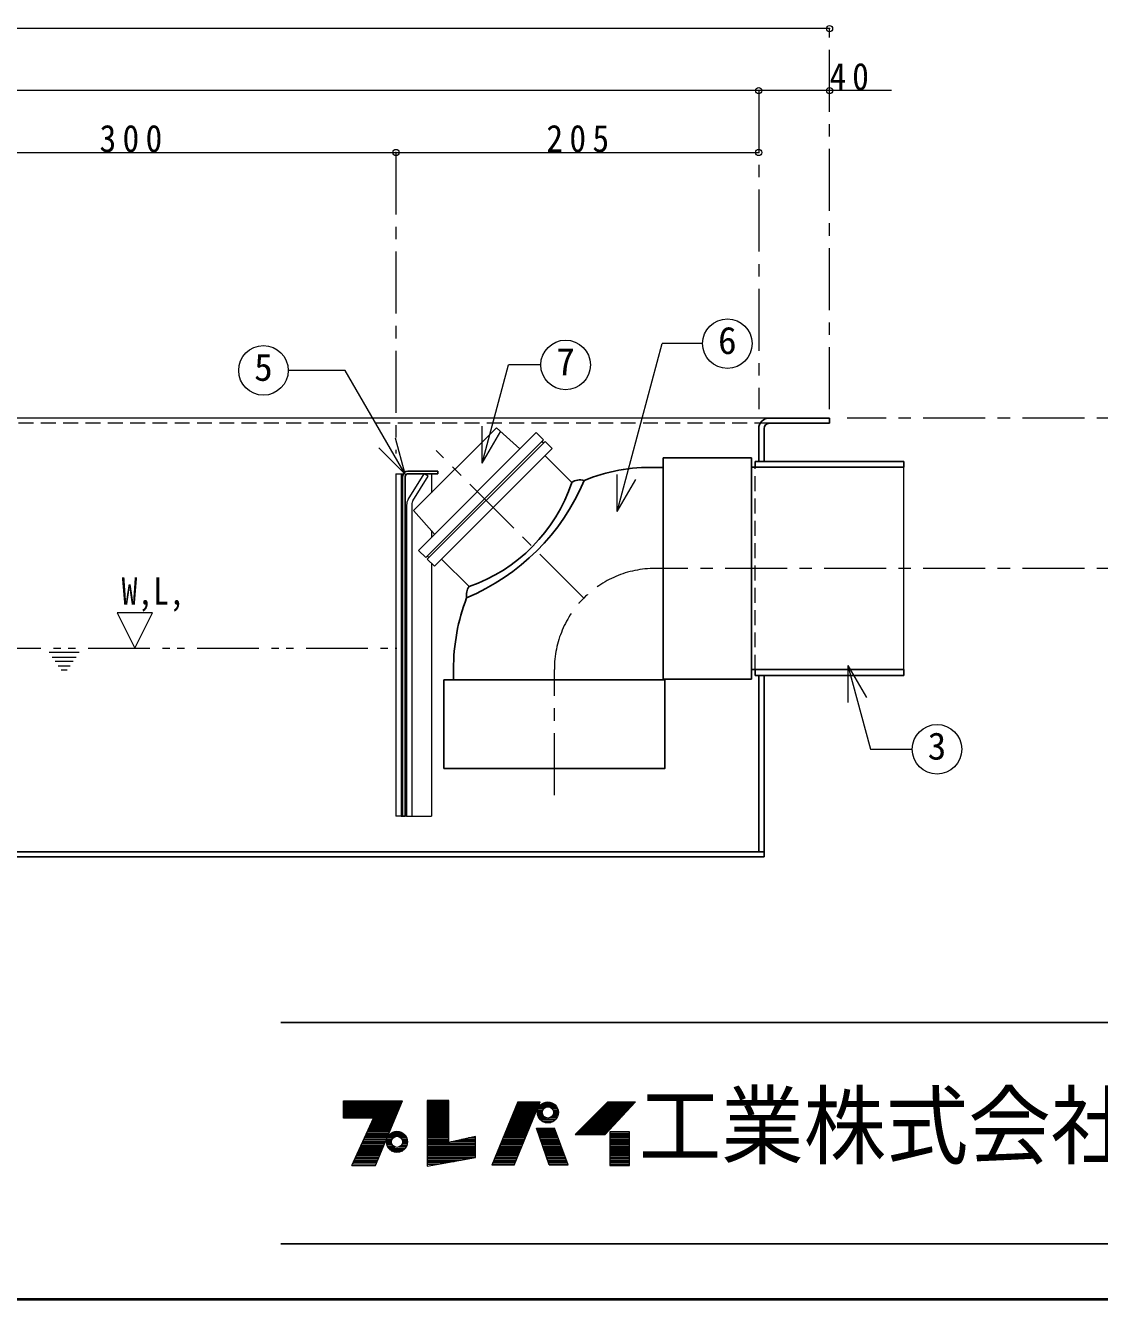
# Model space of a CAD drawing. Units: millimetres at full size, sheet at 1:7. Extents: x -1487 to 1348, y -983 to 984.
# Drawn here: x -214 to 393, y -983 to -264 of the extents above; entities that cross this region are included whole.
import ezdxf
from ezdxf.enums import TextEntityAlignment as Align

# ---------------------------------------------------------------- set-up
doc = ezdxf.new("R2010")
doc.units = ezdxf.units.MM
doc.header["$LTSCALE"] = 7
doc.header["$PDMODE"] = 32
doc.header["$PDSIZE"] = 3.5
for name, pattern in [('CHAIN1', [8, 5, -1, 1, -1]), ('DASHED1', [1.8, 1.2, -0.6]), ('DOUBLE_CHAIN1', [8.8, 5, -1, 0.6, -0.6, 0.6, -1])]:
    doc.linetypes.add(name, pattern=pattern)
doc.layers.add('0-6', color=5, linetype='Continuous', lineweight=25)
doc.layers.add('0-A', color=4, linetype='Continuous', lineweight=9)
doc.styles.add('ＭＳ ゴシック', font='')
doc.styles.get('ＭＳ ゴシック').set_extended_font_data('MS Gothic')

msp = doc.modelspace()

# ---------------------------------------------------------------- linework, layer by layer
at = {"layer": '0-6'}
for p, q in [((18.893, -515.487), (1.893, -515.487)), ((1.893, -516.987), (18.893, -516.987)), ((18.893, -515.487), (18.893, -516.987)), ((-1.107, -518.487), (-1.107, -710.487)), ((0.393, -518.487), (0.393, -710.487)), ((-1.107, -710.487), (0.393, -710.487))]:
    msp.add_line(p, q, dxfattribs=at)
for radius in [3, 1.5]:
    msp.add_arc((1.893, -518.487), radius, 90, 180, dxfattribs=at)
at = {"layer": '0-A'}
for p, q in [((240.143, -265.487), (-839.857, -265.487)), ((200.143, -300.487), (-799.857, -300.487)), ((275.143, -300.487), (200.143, -300.487)), ((-304.857, -335.487), (-4.857, -335.487)), ((-4.857, -335.487), (200.143, -335.487)), ((206.143, -485.487), (-796.857, -485.487)), ((-1.857, -516.987), (-0.705, -516.987)), ((15.143, -516.987), (15.143, -527.761)), ((15.143, -549.064), (15.143, -553.015)), ((15.143, -567.512), (15.143, -710.487)), ((-1.857, -710.487), (-1.107, -710.487)), ((1.143, -710.487), (0.393, -710.487)), ((4.143, -710.487), (15.143, -710.487))]:
    msp.add_line(p, q, dxfattribs=at)
at = {"layer": '0-A', "linetype": 'CHAIN1'}
for p, q in [((240.143, -480.487), (240.143, -265.487)), ((200.143, -300.487), (200.143, -480.487)), ((-4.857, -335.487), (-4.857, -505.487)), ((440.143, -485.487), (250.143, -485.487)), ((101.284, -587.235), (17.87, -503.821)), ((440.143, -570.487), (141.643, -570.487)), ((84.643, -698.487), (84.643, -627.487))]:
    msp.add_line(p, q, dxfattribs=at)
at = {"layer": '0-A', "color": 7, "lineweight": 18}
for p, q in [((120.159, -538.398), (145.597, -443.461)), ((168.41, -443.461), (145.597, -443.461)), ((43.919, -511.055), (58.808, -455.489)), ((76.997, -455.489), (58.808, -455.489)), ((43.919, -511.055), (43.919, -490.055)), ((43.919, -511.055), (54.419, -492.869)), ((0.303, -517.238), (-14.546, -502.389)), ((0.303, -517.238), (-5.132, -496.954)), ((-4.857, -516.987), (-1.857, -516.987)), ((-4.857, -516.987), (-4.857, -710.487)), ((2.054, -531.528), (11.136, -516.994)), ((120.159, -538.398), (120.159, -517.398)), ((282.143, -627.637), (282.143, -513.337)), ((120.159, -538.398), (130.659, -520.212)), ((4.143, -533.847), (4.143, -710.487)), ((250.551, -625.284), (250.551, -646.284)), ((250.551, -625.284), (261.051, -643.471)), ((-34.557, -871.626), (-1.371, -871.626)), ((-34.557, -871.92), (-1.492, -871.92)), ((-34.557, -872.361), (-1.675, -872.361)), ((-34.557, -872.802), (-1.857, -872.802)), ((-34.557, -873.243), (-2.04, -873.243)), ((-34.557, -873.831), (-2.283, -873.831)), ((-2.465, -874.272), (-34.557, -874.272)), ((-34.557, -874.713), (-2.648, -874.713)), ((-34.557, -875.154), (-2.83, -875.154)), ((-34.557, -875.595), (-3.013, -875.595)), ((-34.557, -876.036), (-3.195, -876.036)), ((-34.557, -876.33), (-3.317, -876.33)), ((-34.557, -876.918), (-3.56, -876.918)), ((-34.557, -877.359), (-3.742, -877.359)), ((-34.557, -877.8), (-3.925, -877.8)), ((-16.329, -907.788), (-1.188, -871.185)), ((12.777, -871.038), (12.777, -908.229)), ((24.978, -871.038), (12.777, -871.038)), ((12.777, -871.626), (24.978, -871.626)), ((12.777, -871.92), (24.978, -871.92)), ((12.777, -872.361), (24.978, -872.361)), ((12.777, -872.802), (24.978, -872.802)), ((12.777, -873.243), (24.978, -873.243)), ((12.777, -873.831), (24.978, -873.831)), ((12.777, -874.272), (24.978, -874.272)), ((12.777, -874.713), (24.978, -874.713)), ((12.777, -875.154), (24.978, -875.154)), ((12.777, -875.595), (24.978, -875.595)), ((12.777, -876.036), (24.978, -876.036)), ((12.777, -876.33), (24.978, -876.33)), ((12.777, -876.918), (24.978, -876.918)), ((12.777, -877.359), (24.978, -877.359)), ((12.777, -877.8), (24.978, -877.8)), ((64.08, -871.773), (49.38, -907.494)), ((61.599, -877.8), (74.217, -877.8)), ((61.781, -877.359), (74.4, -877.359)), ((61.875, -907.494), (76.722, -871.773)), ((61.962, -876.918), (74.583, -876.918)), ((62.204, -876.33), (74.828, -876.33)), ((62.325, -876.036), (74.95, -876.036)), ((62.507, -875.595), (75.133, -875.595)), ((62.688, -875.154), (75.316, -875.154)), ((62.87, -874.713), (75.5, -874.713)), ((63.051, -874.272), (75.683, -874.272)), ((63.233, -873.831), (75.866, -873.831)), ((63.475, -873.243), (76.111, -873.243)), ((63.656, -872.802), (76.281, -872.802)), ((63.838, -872.361), (76.477, -872.361)), ((64.08, -871.773), (76.722, -871.773)), ((75.035, -877.8), (77.835, -877.8)), ((75.064, -877.212), (77.89, -877.212)), ((75.184, -876.477), (78.126, -876.477)), ((75.458, -875.595), (78.735, -875.595)), ((75.731, -875.007), (79.528, -875.007)), ((76.193, -874.272), (85.776, -874.272)), ((76.688, -873.684), (85.281, -873.684)), ((77.539, -872.949), (84.43, -872.949)), ((78.572, -872.361), (83.397, -872.361)), ((86.238, -875.007), (82.441, -875.007)), ((86.511, -875.595), (83.234, -875.595)), ((86.786, -876.477), (83.843, -876.477)), ((86.905, -877.212), (84.079, -877.212)), ((84.135, -877.8), (86.935, -877.8)), ((108.915, -877.8), (124.927, -877.8)), ((109.356, -877.359), (125.379, -877.359)), ((109.797, -876.918), (125.746, -876.918)), ((110.385, -876.33), (126.292, -876.33)), ((110.679, -876.036), (126.565, -876.036)), ((111.12, -875.595), (126.975, -875.595)), ((111.561, -875.154), (127.384, -875.154)), ((112.002, -874.713), (127.794, -874.713)), ((112.443, -874.272), (128.203, -874.272)), ((112.884, -873.831), (128.613, -873.831)), ((113.325, -890.295), (130.524, -871.773)), ((113.472, -873.243), (129.159, -873.243)), ((113.913, -872.802), (129.568, -872.802)), ((114.354, -872.361), (129.978, -872.361)), ((-34.557, -878.241), (-4.107, -878.241)), ((-34.557, -878.682), (-4.29, -878.682)), ((-34.557, -879.123), (-4.472, -879.123)), ((-34.557, -879.564), (-4.654, -879.564)), ((-34.557, -880.005), (-4.837, -880.005)), ((-34.557, -880.446), (-5.019, -880.446)), ((-17.505, -881.034), (-34.557, -881.034)), ((-29.853, -907.788), (-17.505, -881.034)), ((-19.269, -884.856), (-6.843, -884.856)), ((-6.6, -884.268), (-18.998, -884.268)), ((-6.296, -883.533), (-18.659, -883.533)), ((-6.114, -883.092), (-18.455, -883.092)), ((-5.871, -882.504), (-18.184, -882.504)), ((-5.688, -882.063), (-17.98, -882.063)), ((-5.445, -881.475), (-17.709, -881.475)), ((-5.262, -881.034), (-17.505, -881.034)), ((12.777, -878.241), (24.978, -878.241)), ((12.777, -878.682), (24.978, -878.682)), ((12.777, -879.123), (24.978, -879.123)), ((12.777, -879.564), (24.978, -879.564)), ((12.777, -880.005), (24.978, -880.005)), ((12.777, -880.446), (24.978, -880.446)), ((12.777, -881.034), (24.978, -881.034)), ((12.777, -881.475), (24.978, -881.475)), ((12.777, -882.063), (24.978, -882.063)), ((12.777, -882.504), (24.978, -882.504)), ((12.777, -883.092), (24.978, -883.092)), ((12.777, -883.533), (24.978, -883.533)), ((12.777, -884.268), (24.978, -884.268)), ((12.777, -884.856), (24.978, -884.856)), ((58.696, -884.856), (71.284, -884.856)), ((58.938, -884.268), (71.528, -884.268)), ((59.24, -883.533), (71.834, -883.533)), ((59.422, -883.092), (72.017, -883.092)), ((59.664, -882.504), (72.261, -882.504)), ((59.845, -882.063), (72.445, -882.063)), ((60.087, -881.475), (72.689, -881.475)), ((60.268, -881.034), (72.872, -881.034)), ((60.51, -880.446), (73.117, -880.446)), ((60.692, -880.005), (73.3, -880.005)), ((60.873, -879.564), (73.483, -879.564)), ((61.055, -879.123), (73.667, -879.123)), ((61.236, -878.682), (73.85, -878.682)), ((61.434, -878.241), (74.033, -878.241)), ((75.08, -878.535), (77.922, -878.535)), ((75.219, -879.27), (78.199, -879.27)), ((75.458, -880.005), (78.735, -880.005)), ((75.812, -880.74), (79.854, -880.74)), ((76.305, -881.475), (85.664, -881.475)), ((76.834, -882.063), (85.135, -882.063)), ((77.996, -882.945), (83.973, -882.945)), ((79.392, -883.533), (82.577, -883.533)), ((86.158, -880.74), (82.116, -880.74)), ((86.511, -880.005), (83.234, -880.005)), ((86.75, -879.27), (83.771, -879.27)), ((86.889, -878.535), (84.048, -878.535)), ((101.859, -884.856), (118.375, -884.856)), ((102.447, -884.268), (118.921, -884.268)), ((103.182, -883.533), (119.604, -883.533)), ((103.623, -883.092), (120.013, -883.092)), ((104.211, -882.504), (120.559, -882.504)), ((104.652, -882.063), (120.969, -882.063)), ((105.24, -881.475), (121.515, -881.475)), ((105.681, -881.034), (121.924, -881.034)), ((106.269, -880.446), (122.47, -880.446)), ((106.71, -880.005), (122.88, -880.005)), ((107.151, -879.564), (123.289, -879.564)), ((107.592, -879.123), (123.699, -879.123)), ((108.033, -878.682), (124.108, -878.682)), ((108.474, -878.241), (124.518, -878.241)), ((-9.884, -892.206), (-22.662, -892.206)), ((-9.58, -891.471), (-22.322, -891.471)), ((-9.337, -890.883), (-22.051, -890.883)), ((-9.033, -890.148), (-21.712, -890.148)), ((-21.44, -889.56), (-8.789, -889.56)), ((-8.485, -888.825), (-21.101, -888.825)), ((-8.181, -888.09), (-20.762, -888.09)), ((-7.938, -887.502), (-20.491, -887.502)), ((-20.151, -886.767), (-7.634, -886.767)), ((-7.391, -886.179), (-19.88, -886.179)), ((-7.148, -885.591), (-19.563, -885.591)), ((-9.802, -892.206), (-6.525, -892.206)), ((-9.448, -891.471), (-5.406, -891.471)), ((-9.067, -890.883), (0.516, -890.883)), ((-8.426, -890.148), (-0.125, -890.148)), ((-7.721, -889.56), (-0.83, -889.56)), ((-6.325, -888.825), (-2.226, -888.825)), ((0.898, -891.471), (-3.145, -891.471)), ((1.251, -892.206), (-2.026, -892.206)), ((12.777, -885.591), (24.978, -885.591)), ((12.777, -886.179), (24.978, -886.179)), ((12.777, -886.767), (24.978, -886.767)), ((12.777, -887.502), (24.978, -887.502)), ((12.777, -888.09), (24.978, -888.09)), ((12.777, -888.825), (24.978, -888.825)), ((12.777, -889.56), (24.978, -889.56)), ((12.777, -890.148), (24.978, -890.148)), ((12.777, -890.883), (24.978, -890.883)), ((12.777, -891.471), (24.978, -891.471)), ((12.777, -892.206), (24.978, -892.206)), ((40.119, -892.206), (36.169, -892.206)), ((55.671, -892.206), (68.229, -892.206)), ((55.973, -891.471), (68.534, -891.471)), ((56.215, -890.883), (68.779, -890.883)), ((56.518, -890.148), (69.084, -890.148)), ((56.76, -889.56), (69.329, -889.56)), ((57.062, -888.825), (69.634, -888.825)), ((57.365, -888.09), (69.94, -888.09)), ((57.612, -887.502), (70.184, -887.502)), ((57.906, -886.767), (70.49, -886.767)), ((58.151, -886.179), (70.734, -886.179)), ((58.393, -885.591), (70.978, -885.591)), ((74.568, -886.767), (84.861, -886.767)), ((74.823, -887.502), (85.132, -887.502)), ((75.027, -888.09), (85.349, -888.09)), ((75.283, -888.825), (85.62, -888.825)), ((75.538, -889.56), (85.891, -889.56)), ((75.743, -890.148), (86.108, -890.148)), ((75.998, -890.883), (86.379, -890.883)), ((76.202, -891.471), (86.596, -891.471)), ((76.458, -892.206), (86.867, -892.206)), ((92.451, -907.347), (84.807, -886.62)), ((96.42, -890.295), (113.325, -890.295)), ((97.155, -889.56), (114.007, -889.56)), ((97.89, -888.825), (114.69, -888.825)), ((98.625, -888.09), (115.372, -888.09)), ((99.213, -887.502), (115.918, -887.502)), ((99.948, -886.767), (116.601, -886.767)), ((100.536, -886.179), (117.147, -886.179)), ((101.124, -885.591), (117.693, -885.591)), ((115.971, -889.56), (127.143, -889.56)), ((115.971, -890.148), (127.143, -890.148)), ((115.971, -890.883), (127.143, -890.883)), ((115.971, -891.471), (127.143, -891.471)), ((115.971, -892.206), (127.143, -892.206)), ((-12.863, -899.409), (-25.986, -899.409)), ((-12.559, -898.674), (-25.647, -898.674)), ((-12.316, -898.086), (-25.376, -898.086)), ((-12.012, -897.351), (-25.036, -897.351)), ((-11.708, -896.616), (-24.697, -896.616)), ((-11.343, -895.734), (-24.267, -895.734)), ((-11.1, -895.146), (-24.019, -895.146)), ((-10.796, -894.411), (-23.679, -894.411)), ((-23.408, -893.823), (-10.553, -893.823)), ((-10.249, -893.088), (-23.069, -893.088)), ((-10.225, -894.411), (-7.425, -894.411)), ((-10.196, -893.823), (-7.37, -893.823)), ((-10.18, -895.146), (-7.338, -895.146)), ((-10.076, -893.088), (-7.134, -893.088)), ((-10.076, -895.734), (-7.134, -895.734)), ((-9.802, -896.616), (-6.525, -896.616)), ((-9.448, -897.351), (-5.406, -897.351)), ((-8.955, -898.086), (0.404, -898.086)), ((-8.426, -898.674), (-0.125, -898.674)), ((-7.504, -899.409), (-1.047, -899.409)), ((0.898, -897.351), (-3.145, -897.351)), ((1.251, -896.616), (-2.026, -896.616)), ((1.526, -893.088), (-1.417, -893.088)), ((1.526, -895.734), (-1.417, -895.734)), ((1.629, -895.146), (-1.212, -895.146)), ((1.645, -893.823), (-1.181, -893.823)), ((-1.125, -894.411), (1.675, -894.411)), ((12.777, -893.088), (24.978, -893.088)), ((12.777, -893.823), (24.978, -893.823)), ((12.777, -894.411), (24.978, -894.411)), ((12.777, -895.146), (40.119, -895.146)), ((12.777, -895.734), (40.119, -895.734)), ((12.777, -896.616), (40.119, -896.616)), ((12.777, -897.351), (40.119, -897.351)), ((12.777, -898.086), (40.119, -898.086)), ((12.777, -898.674), (40.119, -898.674)), ((12.777, -899.409), (40.119, -899.409)), ((40.119, -894.411), (26.294, -894.411)), ((40.119, -893.823), (28.927, -893.823)), ((40.119, -893.088), (32.219, -893.088)), ((52.707, -899.409), (65.235, -899.409)), ((53.009, -898.674), (65.541, -898.674)), ((53.251, -898.086), (65.785, -898.086)), ((53.554, -897.351), (66.09, -897.351)), ((53.856, -896.616), (66.396, -896.616)), ((54.219, -895.734), (66.763, -895.734)), ((54.461, -895.146), (67.007, -895.146)), ((54.764, -894.411), (67.314, -894.411)), ((55.006, -893.823), (67.557, -893.823)), ((55.308, -893.088), (67.862, -893.088)), ((76.764, -893.088), (87.192, -893.088)), ((77.02, -893.823), (87.463, -893.823)), ((77.224, -894.411), (87.68, -894.411)), ((77.48, -895.146), (87.951, -895.146)), ((77.684, -895.734), (88.168, -895.734)), ((77.99, -896.616), (88.493, -896.616)), ((78.246, -897.351), (88.764, -897.351)), ((78.486, -898.086), (89.035, -898.086)), ((78.706, -898.674), (89.252, -898.674)), ((78.961, -899.409), (89.523, -899.409)), ((115.971, -893.088), (127.143, -893.088)), ((115.971, -893.823), (127.143, -893.823)), ((115.971, -894.411), (127.143, -894.411)), ((115.971, -895.146), (127.143, -895.146)), ((115.971, -895.734), (127.143, -895.734)), ((115.971, -896.616), (127.143, -896.616)), ((115.971, -897.351), (127.143, -897.351)), ((115.971, -898.086), (127.143, -898.086)), ((115.971, -898.674), (127.143, -898.674)), ((115.971, -899.409), (127.143, -899.409)), ((-15.661, -906.171), (-29.107, -906.171)), ((-15.356, -905.436), (-28.768, -905.436)), ((-15.052, -904.701), (-28.429, -904.701)), ((-14.688, -903.819), (-28.022, -903.819)), ((-14.384, -903.084), (-27.682, -903.084)), ((-14.019, -902.202), (-27.275, -902.202)), ((-13.775, -901.614), (-27.004, -901.614)), ((-13.471, -900.879), (-26.665, -900.879)), ((-13.167, -900.144), (-26.325, -900.144)), ((-5.868, -900.144), (-2.683, -900.144)), ((12.777, -900.144), (40.119, -900.144)), ((12.777, -900.879), (40.119, -900.879)), ((12.777, -901.614), (40.119, -901.614)), ((12.777, -902.202), (40.119, -902.202)), ((12.777, -903.084), (40.119, -903.084)), ((12.777, -903.819), (36.902, -903.819)), ((12.777, -904.701), (32.077, -904.701)), ((12.777, -905.436), (28.056, -905.436)), ((12.777, -906.171), (24.035, -906.171)), ((49.924, -906.171), (62.424, -906.171)), ((50.227, -905.436), (62.73, -905.436)), ((50.529, -904.701), (63.035, -904.701)), ((50.892, -903.819), (63.402, -903.819)), ((51.194, -903.084), (63.708, -903.084)), ((51.557, -902.202), (64.074, -902.202)), ((51.799, -901.614), (64.319, -901.614)), ((52.102, -900.879), (64.624, -900.879)), ((52.404, -900.144), (64.93, -900.144)), ((79.216, -900.144), (89.794, -900.144)), ((79.472, -900.879), (90.065, -900.879)), ((79.727, -901.614), (90.336, -901.614)), ((79.932, -902.202), (90.553, -902.202)), ((80.238, -903.084), (90.878, -903.084)), ((80.544, -903.819), (91.15, -903.819)), ((80.8, -904.701), (91.475, -904.701)), ((81.055, -905.436), (91.746, -905.436)), ((81.311, -906.171), (92.017, -906.171)), ((115.971, -900.144), (127.143, -900.144)), ((115.971, -900.879), (127.143, -900.879)), ((115.971, -901.614), (127.143, -901.614)), ((115.971, -902.202), (127.143, -902.202)), ((115.971, -903.084), (127.143, -903.084)), ((115.971, -903.819), (127.143, -903.819)), ((115.971, -904.701), (127.143, -904.701)), ((115.971, -905.436), (127.143, -905.436)), ((115.971, -906.171), (127.143, -906.171)), ((-29.853, -907.788), (-16.329, -907.788)), ((-16.025, -907.053), (-29.514, -907.053)), ((12.777, -907.053), (19.21, -907.053)), ((61.875, -907.494), (49.38, -907.494)), ((49.561, -907.053), (62.058, -907.053)), ((81.617, -907.053), (92.342, -907.053)), ((81.72, -907.347), (92.451, -907.347)), ((115.971, -907.053), (127.143, -907.053))]:
    msp.add_line(p, q, dxfattribs=at)
at = {"layer": '0-A', "color": 7, "linetype": 'DASHED1', "lineweight": 18}
for p, q in [((206.143, -488.487), (-839.857, -488.487)), ((198.143, -627.637), (198.143, -513.337))]:
    msp.add_line(p, q, dxfattribs=at)
at = {"layer": '0-A', "color": 5, "lineweight": 25}
for p, q in [((240.143, -485.487), (206.143, -485.487)), ((206.143, -488.487), (240.143, -488.487)), ((240.143, -485.487), (240.143, -488.487)), ((5.087, -537.816), (51.865, -491.039)), ((7.894, -560.263), (74.417, -493.74)), ((51.865, -491.039), (65.199, -502.959)), ((78.476, -497.799), (74.417, -493.74)), ((200.143, -491.487), (200.143, -509.987)), ((203.143, -509.987), (203.143, -491.487)), ((11.953, -564.322), (78.476, -497.799)), ((12.855, -565.224), (79.378, -498.701)), ((16.913, -569.283), (83.437, -502.759)), ((78.476, -499.603), (77.574, -498.701)), ((83.437, -502.759), (79.378, -498.701)), ((94.476, -521.916), (79.378, -506.818)), ((146.143, -507.987), (196.143, -507.987)), ((146.143, -632.987), (146.143, -507.987)), ((196.143, -632.987), (196.143, -507.987)), ((198.143, -509.987), (198.143, -513.337)), ((282.143, -509.987), (198.143, -509.987)), ((282.143, -509.987), (282.143, -513.337)), ((146.143, -513.487), (141.643, -513.487)), ((282.143, -513.337), (196.143, -513.337)), ((5.087, -537.816), (17.007, -551.15)), ((11.953, -564.322), (7.894, -560.263)), ((13.757, -564.322), (12.855, -563.42)), ((16.913, -569.283), (12.855, -565.224)), ((36.477, -580.729), (20.972, -565.224)), ((27.643, -633.487), (27.643, -627.487)), ((146.143, -632.987), (196.143, -632.987)), ((282.143, -627.637), (196.143, -627.637)), ((198.143, -627.637), (198.143, -630.987)), ((282.143, -630.987), (198.143, -630.987)), ((200.143, -630.987), (200.143, -730.487)), ((203.143, -733.487), (203.143, -630.987)), ((282.143, -627.637), (282.143, -630.987)), ((22.143, -683.487), (22.143, -633.487)), ((22.143, -633.487), (147.143, -633.487)), ((203.143, -730.487), (-802.857, -730.487)), ((-802.857, -733.487), (203.143, -733.487))]:
    msp.add_line(p, q, dxfattribs=at)
at = {"layer": '0-A', "linetype": 'DOUBLE_CHAIN1'}
for p, q in [((-794.857, -615.487), (-4.357, -615.487)), ((-183.944, -618.031), (-200.807, -618.031)), ((-199.121, -620.531), (-185.631, -620.531)), ((-187.317, -623.031), (-197.434, -623.031)), ((-195.748, -625.531), (-189.003, -625.531)), ((-190.689, -628.031), (-194.062, -628.031))]:
    msp.add_line(p, q, dxfattribs=at)
at = {"layer": '0-A', "color": 6, "lineweight": 25}
for p, q in [((-69.857, -826.987), (1316.143, -826.987)), ((1316.143, -951.987), (-69.857, -951.987))]:
    msp.add_line(p, q, dxfattribs=at)
at = {"layer": '0-A', "color": 1, "lineweight": 40}
msp.add_line((1347.643, -983.487), (-1487.357, -983.487), dxfattribs=at)
at = {"layer": '0-A', "color": 7, "lineweight": 18}
for points in [[(0.303, -517.238), (-33.542, -458.617), (-65.722, -458.617)], [(-1.857, -516.987), (-1.857, -710.487), (-4.857, -710.487)], [(4.598, -532.257), (13.293, -518.343), (11.136, -516.994)], [(1.143, -534.707), (1.143, -710.487), (4.143, -710.487)], [(250.551, -625.284), (263.236, -672.628), (286.873, -672.628)], [(-34.557, -881.034), (-34.557, -871.185), (-1.188, -871.185)], [(12.777, -908.229), (40.119, -903.231), (40.119, -891.324), (24.978, -894.705), (24.978, -871.038)], [(96.42, -890.295), (114.942, -871.773), (130.524, -871.773)], [(81.72, -907.347), (74.517, -886.62), (84.807, -886.62)]]:
    msp.add_lwpolyline(points, dxfattribs=at)
at = {"layer": '0-A'}
msp.add_lwpolyline([(-152.376, -615.531), (-142.376, -595.531), (-162.376, -595.531)], close=True, dxfattribs=at)
at = {"layer": '0-A', "color": 5, "lineweight": 25}
msp.add_lwpolyline([(22.143, -683.487), (147.143, -683.487), (147.143, -633.487)], dxfattribs=at)
at = {"layer": '0-A', "color": 7, "lineweight": 18}
msp.add_lwpolyline([(115.971, -888.825), (115.971, -907.788), (127.143, -907.788), (127.143, -888.825)], close=True, dxfattribs=at)
for centre, radius in [((182.41, -443.461), 14), ((-79.722, -458.617), 14), ((90.997, -455.489), 14), ((300.873, -672.628), 14), ((80.985, -877.8), 5.95), ((80.985, -877.8), 3.15), ((-4.275, -894.411), 5.95), ((-4.275, -894.411), 3.15)]:
    msp.add_circle(centre, radius, dxfattribs=at)
at = {"layer": '0-A', "color": 5, "lineweight": 25}
for centre, radius, start, end in [((206.143, -491.487), 6, 90, 180), ((206.143, -491.487), 3, 90, 180), ((138.223, -608.699), 95.274, 87.94312, 112.68784), ((-12.628, -472.781), 123.795, 292.66093, 337.17774), ((5.875, -492.546), 93.342, 289.13847, 341.66053), ((99.194, -528.991), 8.505, 74.44512, 123.70208), ((43.463, -585.598), 8.516, 145.12625, 189.60703), ((141.643, -627.487), 114, 159.20771, 180)]:
    msp.add_arc(centre, radius, start, end, dxfattribs=at)
at = {"layer": '0-A', "color": 7, "lineweight": 18}
for centre, radius in [((7.143, -534.707), 6), ((7.143, -533.847), 3)]:
    msp.add_arc(centre, radius, 148, 180, dxfattribs=at)
at = {"layer": '0-A', "linetype": 'CHAIN1'}
msp.add_arc((141.643, -627.487), 57, 90, 180, dxfattribs=at)
at = {"layer": '0-A'}
for p in [(240.143, -265.487), (200.143, -300.487), (240.143, -300.487), (-4.857, -335.487), (200.143, -335.487)]:
    msp.add_point(p, dxfattribs=at)

# ---------------------------------------------------------------- texts
at = {"layer": '0-A', "color": 7, "style": 'ＭＳ ゴシック'}
for s, p in [('6', (177.16, -453.961)), ('5', (-84.972, -469.117)), ('7', (85.747, -465.989)), ('3', (295.623, -683.128))]:
    msp.add_text(s, height=15.4, dxfattribs=at).set_placement(p, align=Align.BOTTOM_LEFT)
for s, height, width, p in [('W,L,', 15.4, 0.85, (-159.876, -595.531)), ('工業株式会社', 35.92, 0.95, (132.393, -913.987))]:
    msp.add_text(s, height=height, dxfattribs=dict(at, width=width)).set_placement(p, align=Align.BOTTOM_LEFT)
at = {"layer": '0-A', "color": 7, "char_height": 15.4, "attachment_point": 7, "style": 'ＭＳ ゴシック'}
for s, insert in [('\\T1.36;\\W0.9;40', (240.143, -300.487)), ('\\T1.38;\\W0.9;300', (-172.357, -335.487)), ('\\T1.38;\\W0.9;205', (80.143, -335.487))]:
    msp.add_mtext(s, dxfattribs=dict(at, insert=insert))

doc.saveas('drawing.dxf')
